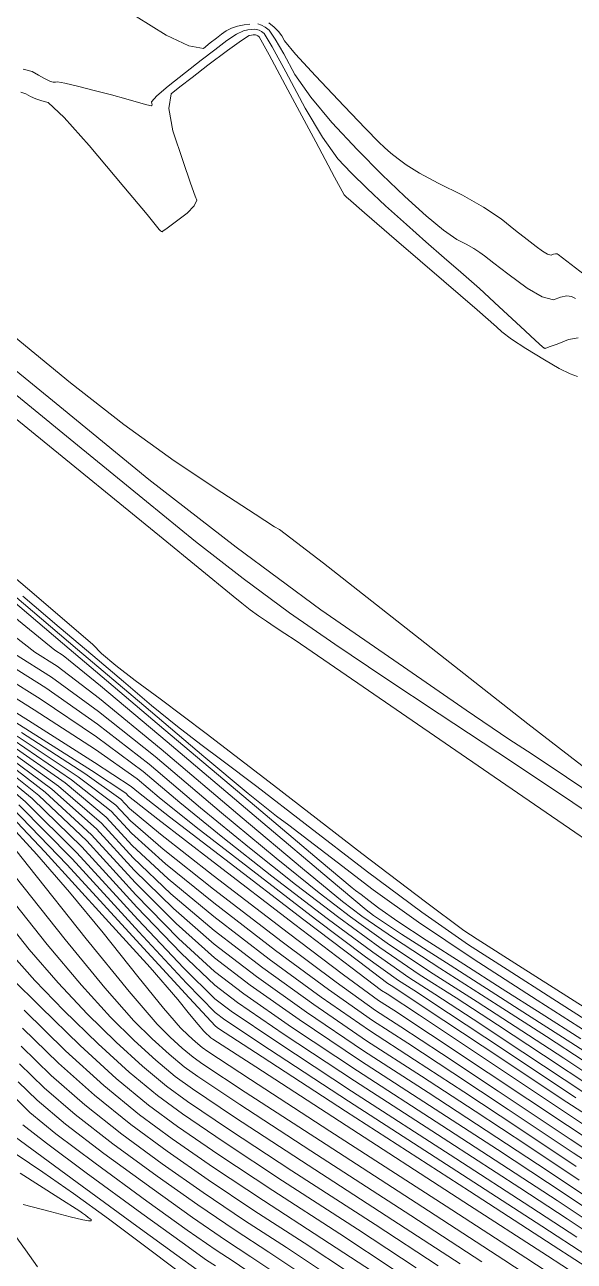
# Model space of a CAD drawing. Header units: inches. Extents: x 1337389 to 1347141, y 407035 to 414577.
# Drawn here: x 1340314.2 to 1340518.8, y 408363.2 to 408823.7 of the extents above; entities that cross this region are included whole.
import ezdxf

# ---------------------------------------------------------------- set-up
doc = ezdxf.new("R2010")
doc.units = ezdxf.units.IN
doc.header["$MEASUREMENT"] = 0
doc.layers.add('Topo', color=7, linetype='Continuous', lineweight=15, true_color=0x459900)

msp = doc.modelspace()

# ---------------------------------------------------------------- linework, layer by layer
at = {"layer": 'Topo'}
for points, elevation in [([(1340537.301, 408535.6892), (1340501.4751, 408563.3121), (1340456.2419, 408599.0021), (1340425.4489, 408623.142), (1340409.0949, 408635.7291), (1340407.1811, 408636.7651), (1340400.0031, 408641.369), (1340387.5609, 408649.5398), (1340369.855, 408661.2791), (1340351.069, 408674.86), (1340331.2052, 408690.285), (1340310.263, 408707.552), (1340292.6779, 408721.494), (1340278.453, 408732.11), (1340267.5861, 408739.4001), (1340257.1231, 408746.9191), (1340247.0641, 408754.6657), (1340237.4078, 408762.6431), (1340223.9841, 408773.7307), (1340206.791, 408787.932), (1340185.8308, 408805.2463), (1340169.4981, 408819.8439), (1340157.792, 408831.726)], 755), ([(1340355.643, 408826.6799), (1340366.9209, 408819.7642), (1340375.289, 408815.8261), (1340380.747, 408814.8671), (1340383.296, 408816.8869), (1340385.555, 408818.6551), (1340387.525, 408820.1719), (1340389.2049, 408821.4361), (1340391.1611, 408822.4281), (1340393.392, 408823.1469), (1340395.8981, 408823.5939), (1340397.9981, 408823.874)], 740), ([(1340523.8881, 408456.923), (1340498.0742, 408473.3649), (1340482.668, 408483.192), (1340477.6699, 408486.4038), (1340463.361, 408497.024), (1340439.742, 408515.0499), (1340406.8119, 408540.484), (1340381.7751, 408559.7029), (1340364.631, 408572.707), (1340355.38, 408579.4951), (1340348.112, 408585.1192), (1340342.829, 408589.5799), (1340339.53, 408592.876), (1340318.648, 408610.8401), (1340280.1851, 408643.47), (1340224.139, 408690.768), (1340181.9299, 408726.226), (1340153.5591, 408749.8449), (1340139.0249, 408761.625), (1340121.417, 408775.6341), (1340100.7339, 408791.8702), (1340076.9761, 408810.3351), (1340057.1909, 408825.813)], 775), ([(1340141.0429, 408825.608), (1340163.093, 408807.377), (1340178.0889, 408794.8299), (1340189.7149, 408785.102), (1340197.9719, 408778.1931), (1340202.86, 408774.103), (1340220.9579, 408759.2748), (1340252.2649, 408733.71), (1340296.7821, 408697.406), (1340332.5371, 408668.236), (1340359.5279, 408646.199), (1340377.7569, 408631.2951), (1340395.5241, 408617.468), (1340412.831, 408604.719), (1340429.676, 408593.0459), (1340448.213, 408580.4859), (1340468.4411, 408567.0381), (1340490.36, 408552.7031), (1340513.3171, 408537.413), (1340537.3121, 408521.168)], 765), ([(1340154.9051, 408823.9489), (1340184.3131, 408799.342), (1340207.1138, 408780.2641), (1340223.3071, 408766.7151), (1340232.894, 408758.6931), (1340245.0082, 408748.6781), (1340259.649, 408736.6702), (1340276.8179, 408722.6689), (1340299.3469, 408704.2741), (1340327.2342, 408681.4849), (1340360.4799, 408654.3031), (1340392.8861, 408629.085), (1340424.4501, 408605.8311), (1340455.1738, 408584.542), (1340478.517, 408568.4779), (1340494.4781, 408557.6413), (1340503.0579, 408552.0292), (1340515.8961, 408543.4831), (1340532.992, 408532.0009)], 760), ([(1340313.6651, 408807.0649), (1340316.958, 408806.256), (1340319.3699, 408804.8601), (1340321.3271, 408803.779), (1340322.828, 408803.0131), (1340323.873, 408802.5619), (1340324.8169, 408802.301), (1340325.6589, 408802.2299), (1340326.4, 408802.3511), (1340329.128, 408801.8669), (1340333.845, 408800.781), (1340340.5491, 408799.09), (1340346.562, 408797.5138), (1340351.8841, 408796.0501), (1340356.5151, 408794.701), (1340359.6769, 408793.8421), (1340361.3702, 408793.474), (1340361.5931, 408793.597), (1340361.669, 408793.8941), (1340361.5979, 408794.3671), (1340361.3801, 408795.014), (1340363.3828, 408797.1481), (1340367.6061, 408800.7679), (1340374.05, 408805.8763), (1340379.8421, 408810.4071), (1340384.983, 408814.362), (1340389.472, 408817.7409), (1340393.0119, 408820.091), (1340395.6009, 408821.412), (1340397.2401, 408821.7041), (1340398.6131, 408821.8871), (1340399.7199, 408821.9619), (1340400.5601, 408821.9281), (1340401.438, 408821.6559), (1340402.352, 408821.146), (1340403.302, 408820.3969), (1340406.3391, 408815.386), (1340411.461, 408806.1111), (1340418.6681, 408792.5731), (1340425.1259, 408781.795), (1340430.8339, 408773.7781), (1340435.7939, 408768.522), (1340441.6929, 408762.6862), (1340448.5299, 408756.2709), (1340456.3062, 408749.2761), (1340463.5789, 408742.8121), (1340470.351, 408736.8781), (1340476.62, 408731.4741), (1340483.4502, 408725.4008), (1340490.841, 408718.659), (1340498.7932, 408711.248), (1340504.2019, 408706.241), (1340507.0662, 408703.638), (1340507.3869, 408703.439), (1340507.6422, 408703.292), (1340507.833, 408703.1971), (1340507.959, 408703.1541), (1340509.469, 408703.675), (1340512.362, 408704.7599), (1340516.6379, 408706.4091), (1340520.2611, 408707.063)], 745), ([(1340400.9751, 408823.9369), (1340402.3162, 408823.5209), (1340403.714, 408822.7408), (1340405.1682, 408821.5961), (1340407.4949, 408818.2811), (1340410.697, 408812.796), (1340414.7729, 408805.1402), (1340420.704, 408796.6299), (1340428.49, 408787.2649), (1340438.131, 408777.0469), (1340447.205, 408767.854), (1340455.711, 408759.688), (1340463.6501, 408752.547), (1340470.1, 408747.2081), (1340475.0608, 408743.671), (1340478.5332, 408741.9351), (1340481.4021, 408740.3381), (1340483.6659, 408738.8781), (1340485.3261, 408737.5569), (1340488.8002, 408734.893), (1340494.09, 408730.887), (1340501.196, 408725.5379), (1340506.835, 408722.3211), (1340511.009, 408721.235), (1340513.718, 408722.279), (1340515.986, 408722.7088), (1340517.813, 408722.525), (1340519.201, 408721.7261)], 740), ([(1340522.43, 408730.6232), (1340512.849, 408738.066), (1340512.394, 408738.3279), (1340511.7949, 408738.3882), (1340511.0512, 408738.247), (1340510.1629, 408737.904), (1340508.7941, 408738.2609), (1340506.945, 408739.3151), (1340504.6159, 408741.069), (1340501.271, 408743.665), (1340496.91, 408747.1031), (1340491.5331, 408751.384), (1340484.9442, 408755.74), (1340477.142, 408760.1709), (1340468.127, 408764.676), (1340461.1361, 408768.432), (1340456.167, 408771.439), (1340453.2218, 408773.6951), (1340450.546, 408775.8681), (1340448.141, 408777.957), (1340446.004, 408779.963), (1340441.02, 408785.074), (1340433.1869, 408793.2899), (1340422.505, 408804.6109), (1340415.0689, 408812.75), (1340410.879, 408817.7069), (1340409.9341, 408819.4809), (1340408.652, 408821.177), (1340407.033, 408822.7948), (1340405.076, 408824.336)], 735), ([(1340520.0051, 408692.694), (1340517.2821, 408693.6258), (1340513.162, 408695.6791), (1340507.645, 408698.8531), (1340500.7302, 408703.149), (1340495.455, 408706.6322), (1340491.8211, 408709.3029), (1340489.8271, 408711.1609), (1340482.632, 408717.456), (1340470.2369, 408728.1881), (1340452.64, 408743.356), (1340440.7629, 408753.5999), (1340434.607, 408758.917), (1340434.1709, 408759.309), (1340433.7878, 408759.6689), (1340433.4569, 408759.996), (1340433.1788, 408760.2909), (1340429.547, 408766.9611), (1340422.5621, 408780.0061), (1340412.224, 408799.4259), (1340405.1819, 408812.4899), (1340401.437, 408819.1981), (1340400.989, 408819.5511), (1340400.5591, 408819.7911), (1340400.146, 408819.919), (1340399.7498, 408819.9352), (1340399.229, 408819.9001), (1340398.5818, 408819.814), (1340397.8098, 408819.6761), (1340394.8631, 408817.754), (1340389.74, 408814.0461), (1340382.4409, 408808.5531), (1340376.509, 408804.046), (1340371.942, 408800.5229), (1340368.7412, 408797.9859), (1340367.882, 408792.5149), (1340369.3651, 408784.109), (1340373.189, 408772.7688), (1340375.9611, 408764.6929), (1340377.6792, 408759.8812), (1340378.344, 408758.3331), (1340377.3309, 408756.2039), (1340374.6409, 408753.4939), (1340370.273, 408750.2051), (1340367.2819, 408747.953), (1340365.6672, 408746.7391), (1340365.428, 408746.5629), (1340365.1251, 408746.628), (1340364.758, 408746.9328), (1340364.3269, 408747.4789), (1340359.7629, 408752.9509), (1340351.065, 408763.3488), (1340338.2331, 408778.673), (1340328.8699, 408789.1071), (1340322.973, 408794.6522), (1340320.545, 408795.3058), (1340318.345, 408796.079), (1340316.3751, 408796.9691), (1340314.6329, 408797.977), (1340312.7749, 408798.5991)], 750), ([(1340244.8808, 408730.7491), (1340316.747, 408672.143), (1340365.727, 408632.1981), (1340391.8221, 408610.9119), (1340395.0331, 408608.2872), (1340398.1629, 408605.8521), (1340401.2109, 408603.606), (1340404.1779, 408601.5499), (1340407.4429, 408599.3371), (1340411.0059, 408596.9691), (1340414.8669, 408594.4441), (1340440.207, 408577.1192), (1340487.027, 408544.9939), (1340555.3249, 408498.0681)], 770), ([(1340521.1819, 408446.0462), (1340506.443, 408455.4442), (1340491.9469, 408464.7111), (1340477.693, 408473.8469), (1340463.682, 408482.851), (1340453.112, 408489.8037), (1340445.983, 408494.704), (1340442.295, 408497.5531), (1340439.4189, 408499.7579), (1340437.357, 408501.3181), (1340436.1081, 408502.2351), (1340423.808, 408512.5531), (1340400.4579, 408532.2721), (1340366.0579, 408561.3931), (1340328.3111, 408593.3831), (1340287.2179, 408628.2421)], 790), ([(1340307.125, 408613.8112), (1340333.9158, 408591.0839), (1340358.5257, 408570.2282), (1340380.9531, 408551.2427), (1340397.4221, 408537.4729), (1340407.9308, 408528.9179), (1340412.4811, 408525.5789), (1340419.9931, 408519.8949), (1340430.467, 408511.863), (1340443.903, 408501.486), (1340460.796, 408489.468), (1340481.1479, 408475.8079), (1340504.9579, 408460.506), (1340523.5689, 408448.5621)], 785), ([(1340313.5271, 408610.8461), (1340327.0331, 408599.3791), (1340339.5211, 408588.785), (1340350.9929, 408579.0629), (1340361.4479, 408570.213), (1340371.0349, 408562.393), (1340379.7541, 408555.602), (1340387.606, 408549.8409), (1340400.5679, 408540.0312), (1340418.6402, 408526.174), (1340441.822, 408508.2679), (1340462.079, 408493.2461), (1340479.4089, 408481.106), (1340493.8129, 408471.8491), (1340510.8219, 408460.9639), (1340530.4341, 408448.45)], 780), ([(1340299.7409, 408604.1881), (1340317.93, 408590.0651), (1340326.3521, 408584.796), (1340342.028, 408572.754), (1340364.958, 408553.9383), (1340395.143, 408528.348), (1340417.6719, 408509.4471), (1340432.547, 408497.234), (1340439.766, 408491.709), (1340451.8279, 408483.4018), (1340468.7339, 408472.315), (1340490.484, 408458.446), (1340508.4009, 408446.924), (1340522.4871, 408437.7481)], 800), ([(1340530.082, 408436.6129), (1340517.4981, 408444.751), (1340498.3349, 408457.027), (1340472.594, 408473.4409), (1340454.51, 408485.09), (1340444.085, 408491.9731), (1340441.3179, 408494.0909), (1340427.5788, 408505.5871), (1340402.868, 408526.4601), (1340367.185, 408556.7101), (1340342.3931, 408577.5049), (1340328.4939, 408588.8429), (1340325.4861, 408590.724), (1340308.5509, 408604.577)], 795), ([(1340287.7061, 408587.4249), (1340317.783, 408568.6089), (1340340.5651, 408553.7499), (1340356.0519, 408542.8478), (1340364.244, 408535.9032), (1340378.0469, 408524.888), (1340397.4621, 408509.8039), (1340422.4891, 408490.65), (1340441.1001, 408476.6519), (1340453.2961, 408467.8088), (1340459.0779, 408464.1231), (1340472.0141, 408455.6159), (1340492.105, 408442.2892), (1340519.3511, 408424.1419)], 820), ([(1340522.698, 408425.8359), (1340499.6999, 408441.1539), (1340481.1111, 408453.4429), (1340466.9288, 408462.7041), (1340457.1561, 408468.936), (1340443.7818, 408478.339), (1340426.8082, 408490.9151), (1340406.2341, 408506.661), (1340387.9539, 408521.028), (1340371.969, 408534.0141), (1340358.2779, 408545.6201), (1340340.9299, 408558.5009), (1340319.925, 408572.656), (1340295.2617, 408588.0848)], 815), ([(1340526.0449, 408427.5298), (1340507.296, 408440.0191), (1340490.2079, 408451.27), (1340474.7809, 408461.2839), (1340461.0151, 408470.0619), (1340446.4641, 408480.027), (1340431.127, 408491.1789), (1340415.005, 408503.5191), (1340397.86, 408517.168), (1340379.6931, 408532.1261), (1340360.505, 408548.3932), (1340341.2961, 408563.2521), (1340322.0667, 408576.7032), (1340302.818, 408588.7452)], 810), ([(1340310.3738, 408589.405), (1340324.2088, 408580.7489), (1340341.6619, 408568.003), (1340362.731, 408551.1651), (1340387.4179, 408530.2371), (1340407.766, 408513.3071), (1340423.7758, 408500.376), (1340435.4471, 408491.4441), (1340449.1462, 408481.715), (1340464.8751, 408471.1881), (1340482.632, 408459.865), (1340499.3039, 408449.0971), (1340514.8908, 408438.883), (1340529.3929, 408429.2251)], 805), ([(1340278.4839, 408584.259), (1340314.5971, 408561.521), (1340339.0379, 408545.9611), (1340351.809, 408537.5789), (1340352.9081, 408536.375), (1340363.7591, 408527.8219), (1340384.3599, 408511.9211), (1340414.712, 408488.6711), (1340435.6229, 408472.7341), (1340447.0909, 408464.11), (1340449.1159, 408462.799), (1340461.1269, 408454.8241), (1340483.1229, 408440.1861), (1340515.103, 408418.8841), (1340536.7911, 408404.4809)], 830), ([(1340280.1501, 408586.7649), (1340315.6411, 408564.5621), (1340340.1991, 408548.999), (1340353.8252, 408540.0759), (1340356.5189, 408537.792), (1340368.1411, 408528.7491), (1340388.6909, 408512.9461), (1340418.1691, 408490.385), (1340438.418, 408474.964), (1340449.437, 408466.683), (1340451.2262, 408465.5421), (1340462.9171, 408457.7891), (1340484.5089, 408443.4238), (1340516.003, 408422.448), (1340549.5722, 408400.8313)], 825), ([(1340313.0199, 408560.145), (1340336.5852, 408544.802), (1340349.995, 408535.3482), (1340353.2501, 408531.7831), (1340364.7281, 408522.2771), (1340384.4293, 408506.8279), (1340412.3519, 408485.4391), (1340432.867, 408469.95), (1340445.973, 408460.3618), (1340451.671, 408456.6749), (1340465.2758, 408447.6851), (1340486.7892, 408433.391), (1340516.2099, 408413.7939), (1340536.8499, 408400.166)], 835), ([(1340308.289, 408556.016), (1340329.2251, 408541.325), (1340344.553, 408528.656), (1340354.2751, 408518.0079), (1340367.635, 408505.6391), (1340384.6349, 408491.5511), (1340405.273, 408475.7422), (1340424.6021, 408461.598), (1340442.6219, 408449.1181), (1340459.333, 408438.3031), (1340477.7221, 408426.2661), (1340497.7879, 408413.0049), (1340519.5311, 408398.5221)], 850), ([(1340309.8661, 408557.3921), (1340331.678, 408542.484), (1340346.367, 408530.8861), (1340353.9331, 408522.5991), (1340366.666, 408511.1851), (1340384.566, 408496.643), (1340407.6329, 408478.974), (1340427.3569, 408464.3822), (1340443.7389, 408452.866), (1340456.7789, 408444.4269), (1340473.5731, 408433.4051), (1340494.1219, 408419.7999), (1340518.424, 408403.6133), (1340536.9669, 408391.535)], 845), ([(1340536.908, 408395.8499), (1340517.317, 408408.7032), (1340490.455, 408426.596), (1340469.4241, 408440.5449), (1340454.2248, 408450.551), (1340444.8559, 408456.614), (1340430.112, 408467.1661), (1340409.993, 408482.2061), (1340384.4968, 408501.736), (1340365.697, 408516.7311), (1340353.5911, 408527.1908), (1340348.181, 408533.1171), (1340334.131, 408543.6431), (1340311.4429, 408558.768)], 840), ([(1340301.981, 408550.51), (1340319.4109, 408536.689), (1340337.2969, 408519.732), (1340355.641, 408499.64), (1340371.5121, 408483.4558), (1340384.909, 408471.1799), (1340395.833, 408462.8131), (1340413.5809, 408450.4611), (1340438.1539, 408434.126), (1340469.5501, 408413.8083), (1340494.3161, 408397.7068), (1340512.4531, 408385.825), (1340523.9601, 408378.1601)], 870), ([(1340303.5578, 408551.887), (1340321.8639, 408537.8479), (1340339.1109, 408521.9628), (1340355.3, 408504.232), (1340370.5431, 408489.0018), (1340384.841, 408476.2731), (1340398.193, 408466.0451), (1340416.3369, 408453.2451), (1340439.2709, 408437.8741), (1340466.996, 408419.9311), (1340490.1683, 408404.847), (1340508.787, 408392.6201), (1340522.8532, 408383.2511)], 865), ([(1340305.1352, 408553.2629), (1340324.318, 408539.0072), (1340340.9249, 408524.1939), (1340354.958, 408508.824), (1340369.574, 408494.5481), (1340384.7721, 408481.3659), (1340400.553, 408469.277), (1340419.0922, 408456.0291), (1340440.388, 408441.6219), (1340464.4411, 408426.055), (1340486.019, 408411.986), (1340505.1201, 408399.4151), (1340521.7448, 408388.3408)], 860), ([(1340306.712, 408554.639), (1340326.7709, 408540.1661), (1340342.7389, 408526.425), (1340354.6161, 408513.416), (1340368.604, 408500.0941), (1340384.7029, 408486.458), (1340402.9129, 408472.509), (1340421.8471, 408458.8131), (1340441.505, 408445.3699), (1340461.887, 408432.1791), (1340481.87, 408419.1259), (1340501.4541, 408406.2098), (1340520.6379, 408393.432)], 855), ([(1340298.8269, 408547.7569), (1340314.504, 408534.3699), (1340333.67, 408515.27), (1340356.3252, 408490.456), (1340373.4499, 408472.365), (1340385.0461, 408460.995), (1340391.1129, 408456.3481), (1340408.0709, 408444.8932), (1340435.919, 408426.63), (1340474.658, 408401.56), (1340502.613, 408383.428), (1340519.785, 408372.2339)], 880), ([(1340300.4039, 408549.1339), (1340316.9569, 408535.5291), (1340335.4839, 408517.5011), (1340355.983, 408495.0482), (1340372.4809, 408477.9099), (1340384.9779, 408466.0882), (1340393.473, 408459.5801), (1340410.8259, 408447.677), (1340437.036, 408430.3779), (1340472.1039, 408407.6838), (1340498.4651, 408390.567), (1340516.1191, 408379.0288), (1340525.067, 408373.07)], 875), ([(1340524.8209, 408354.88), (1340508.862, 408365.2369), (1340477.7029, 408385.4171), (1340431.3458, 408415.419), (1340400.201, 408435.5949), (1340384.2701, 408445.9449), (1340383.5519, 408446.4691), (1340382.7441, 408447.14), (1340381.846, 408447.9561), (1340380.8588, 408448.919), (1340378.7671, 408451.3681), (1340375.5689, 408455.3042), (1340371.2671, 408460.727), (1340360.8589, 408472.6), (1340344.3451, 408490.924), (1340321.7259, 408515.6992), (1340304.9761, 408533.2672)], 895), ([(1340309.5969, 408532.0521), (1340330.0421, 408510.8079), (1340357.0082, 408481.272), (1340375.3879, 408461.2731), (1340385.184, 408450.8101), (1340386.394, 408449.883), (1340402.561, 408439.3251), (1340433.6849, 408419.1341), (1340479.7661, 408389.312), (1340510.911, 408369.1481), (1340527.1181, 408358.6442)], 890), ([(1340312.0498, 408533.211), (1340331.8561, 408513.039), (1340356.6662, 408485.8641), (1340374.4189, 408466.819), (1340385.1149, 408455.9033), (1340388.754, 408453.116), (1340405.3161, 408442.1091), (1340434.8019, 408422.882), (1340477.212, 408395.4359), (1340506.762, 408376.2879), (1340523.452, 408365.4391)], 885), ([(1340301.025, 408528.7561), (1340315.663, 408510.3631), (1340337.1131, 408483.3279), (1340353.0539, 408463.705), (1340363.485, 408451.4941), (1340368.407, 408446.6951), (1340372.8819, 408442.6231), (1340376.9111, 408439.2812), (1340380.492, 408436.666), (1340396.2829, 408426.2481), (1340424.2829, 408408.0281), (1340464.492, 408382.0048), (1340492.5581, 408363.7701), (1340508.481, 408353.3229)], 905), ([(1340516.6511, 408354.1009), (1340500.7099, 408364.5039), (1340471.0981, 408383.7112), (1340427.8138, 408411.723), (1340398.242, 408430.9218), (1340382.381, 408441.305), (1340380.2311, 408442.8751), (1340377.8129, 408444.8821), (1340375.127, 408447.3251), (1340372.172, 408450.2062), (1340365.9102, 408457.5369), (1340356.341, 408469.316), (1340343.465, 408485.5451), (1340330.942, 408500.678), (1340318.772, 408514.7171), (1340306.9539, 408527.6599)], 900), ([(1340310.6139, 408506.5041), (1340329.2609, 408483.0011), (1340343.9889, 408465.0941), (1340354.798, 408452.7809), (1340361.688, 408446.064), (1340367.9522, 408440.3649), (1340373.59, 408435.6861), (1340378.6031, 408432.026), (1340394.3229, 408421.5751), (1340420.7513, 408404.3329), (1340457.887, 408380.2998), (1340484.407, 408363.036)], 910), ([(1340307.9261, 408499.6699), (1340322.5899, 408481.1869), (1340335.3178, 408465.9869), (1340346.1111, 408454.069), (1340354.9681, 408445.433), (1340363.021, 408438.1071), (1340370.269, 408432.0921), (1340376.714, 408427.387), (1340392.3641, 408416.902), (1340417.2201, 408400.6381), (1340451.2808, 408378.5939), (1340476.255, 408362.3032)], 915), ([(1340305.2371, 408492.836), (1340315.918, 408479.3729), (1340326.647, 408466.88), (1340337.4241, 408455.356), (1340348.249, 408444.8019), (1340358.09, 408435.849), (1340366.9492, 408428.4972), (1340374.825, 408422.7471), (1340390.4041, 408412.2289), (1340413.688, 408396.9429), (1340444.676, 408376.888), (1340468.1029, 408361.569)], 920), ([(1340459.9521, 408360.836), (1340438.07, 408375.1821), (1340410.1572, 408393.2471), (1340388.445, 408407.556), (1340372.9357, 408418.108), (1340363.628, 408424.903), (1340353.1589, 408433.591), (1340341.5291, 408444.1709), (1340328.7371, 408456.644), (1340317.9771, 408467.773), (1340309.247, 408477.5589)], 925), ([(1340309.3061, 408468.6662), (1340320.05, 408457.9309), (1340334.809, 408443.5401), (1340348.2291, 408431.332), (1340360.308, 408421.3091), (1340371.0458, 408413.4681), (1340386.486, 408402.8829), (1340406.625, 408389.5521), (1340431.4649, 408373.4771), (1340451.8002, 408360.1018)], 930), ([(1340313.9541, 408456.6921), (1340329.3849, 408441.646), (1340343.7298, 408428.6529), (1340356.9869, 408417.714), (1340369.1572, 408408.829), (1340384.5261, 408398.21), (1340403.0929, 408385.8569), (1340424.8589, 408371.7711), (1340443.6481, 408359.3691)], 935), ([(1340313.409, 408450.0412), (1340326.7369, 408437.0459), (1340340.1559, 408425.072), (1340353.666, 408414.12), (1340367.268, 408404.1891), (1340382.5669, 408393.5369), (1340399.5619, 408382.1621), (1340418.2531, 408370.0651), (1340435.4969, 408358.6349)], 940), ([(1340312.864, 408443.389), (1340324.0881, 408432.4453), (1340336.5819, 408421.4901), (1340350.3461, 408410.5251), (1340365.3791, 408399.55), (1340380.607, 408388.864), (1340396.0299, 408378.467), (1340411.648, 408368.3591), (1340427.3448, 408357.9019)], 945), ([(1340419.1929, 408357.168), (1340405.042, 408366.6531), (1340392.499, 408374.7722), (1340378.648, 408384.1912), (1340363.4901, 408394.9101), (1340347.0249, 408406.9311), (1340333.0081, 408417.9088), (1340321.4401, 408427.8451), (1340312.3189, 408436.7379)], 950), ([(1340411.0421, 408356.434), (1340398.4372, 408364.9481), (1340388.967, 408371.076), (1340376.6889, 408379.5171), (1340361.601, 408390.2711), (1340343.7051, 408403.337), (1340329.435, 408414.3279), (1340318.791, 408423.244), (1340311.775, 408430.0861)], 955), ([(1340311.2301, 408423.4339), (1340316.1431, 408418.6442), (1340325.861, 408410.746), (1340340.3839, 408399.7421), (1340359.7121, 408385.6312), (1340374.7289, 408374.844), (1340385.4359, 408367.3808), (1340391.831, 408363.242), (1340402.89, 408355.7008)], 960), ([(1340313.494, 408414.0431), (1340322.2872, 408407.1651), (1340337.0629, 408396.1481), (1340357.8229, 408380.9918), (1340372.7701, 408370.1711), (1340381.9041, 408363.686), (1340385.2261, 408361.536)], 965), ([(1340310.846, 408409.443), (1340318.713, 408403.5839), (1340333.7431, 408392.553), (1340355.934, 408376.3519), (1340370.8101, 408365.498), (1340378.3731, 408359.991)], 970), ([(1340310.9829, 408403.1679), (1340320.9238, 408396.4739), (1340332.3799, 408388.4211), (1340345.35, 408379.01), (1340358.3538, 408369.397), (1340371.3909, 408359.5811)], 975), ([(1340312.5259, 408396.0459), (1340326.954, 408386.8799), (1340334.6991, 408381.912), (1340335.759, 408381.143), (1340336.821, 408380.357), (1340337.8869, 408379.5549), (1340338.955, 408378.736), (1340338.9811, 408378.3179), (1340337.9641, 408378.3001), (1340335.904, 408378.683), (1340331.1611, 408379.8299), (1340323.7329, 408381.7429), (1340313.623, 408384.4221)], 980), ([(1340308.2811, 408376.0791), (1340314.4551, 408367.451), (1340318.966, 408361.122)], 980)]:
    msp.add_lwpolyline(points, dxfattribs=dict(at, elevation=elevation))

doc.saveas('drawing.dxf')
